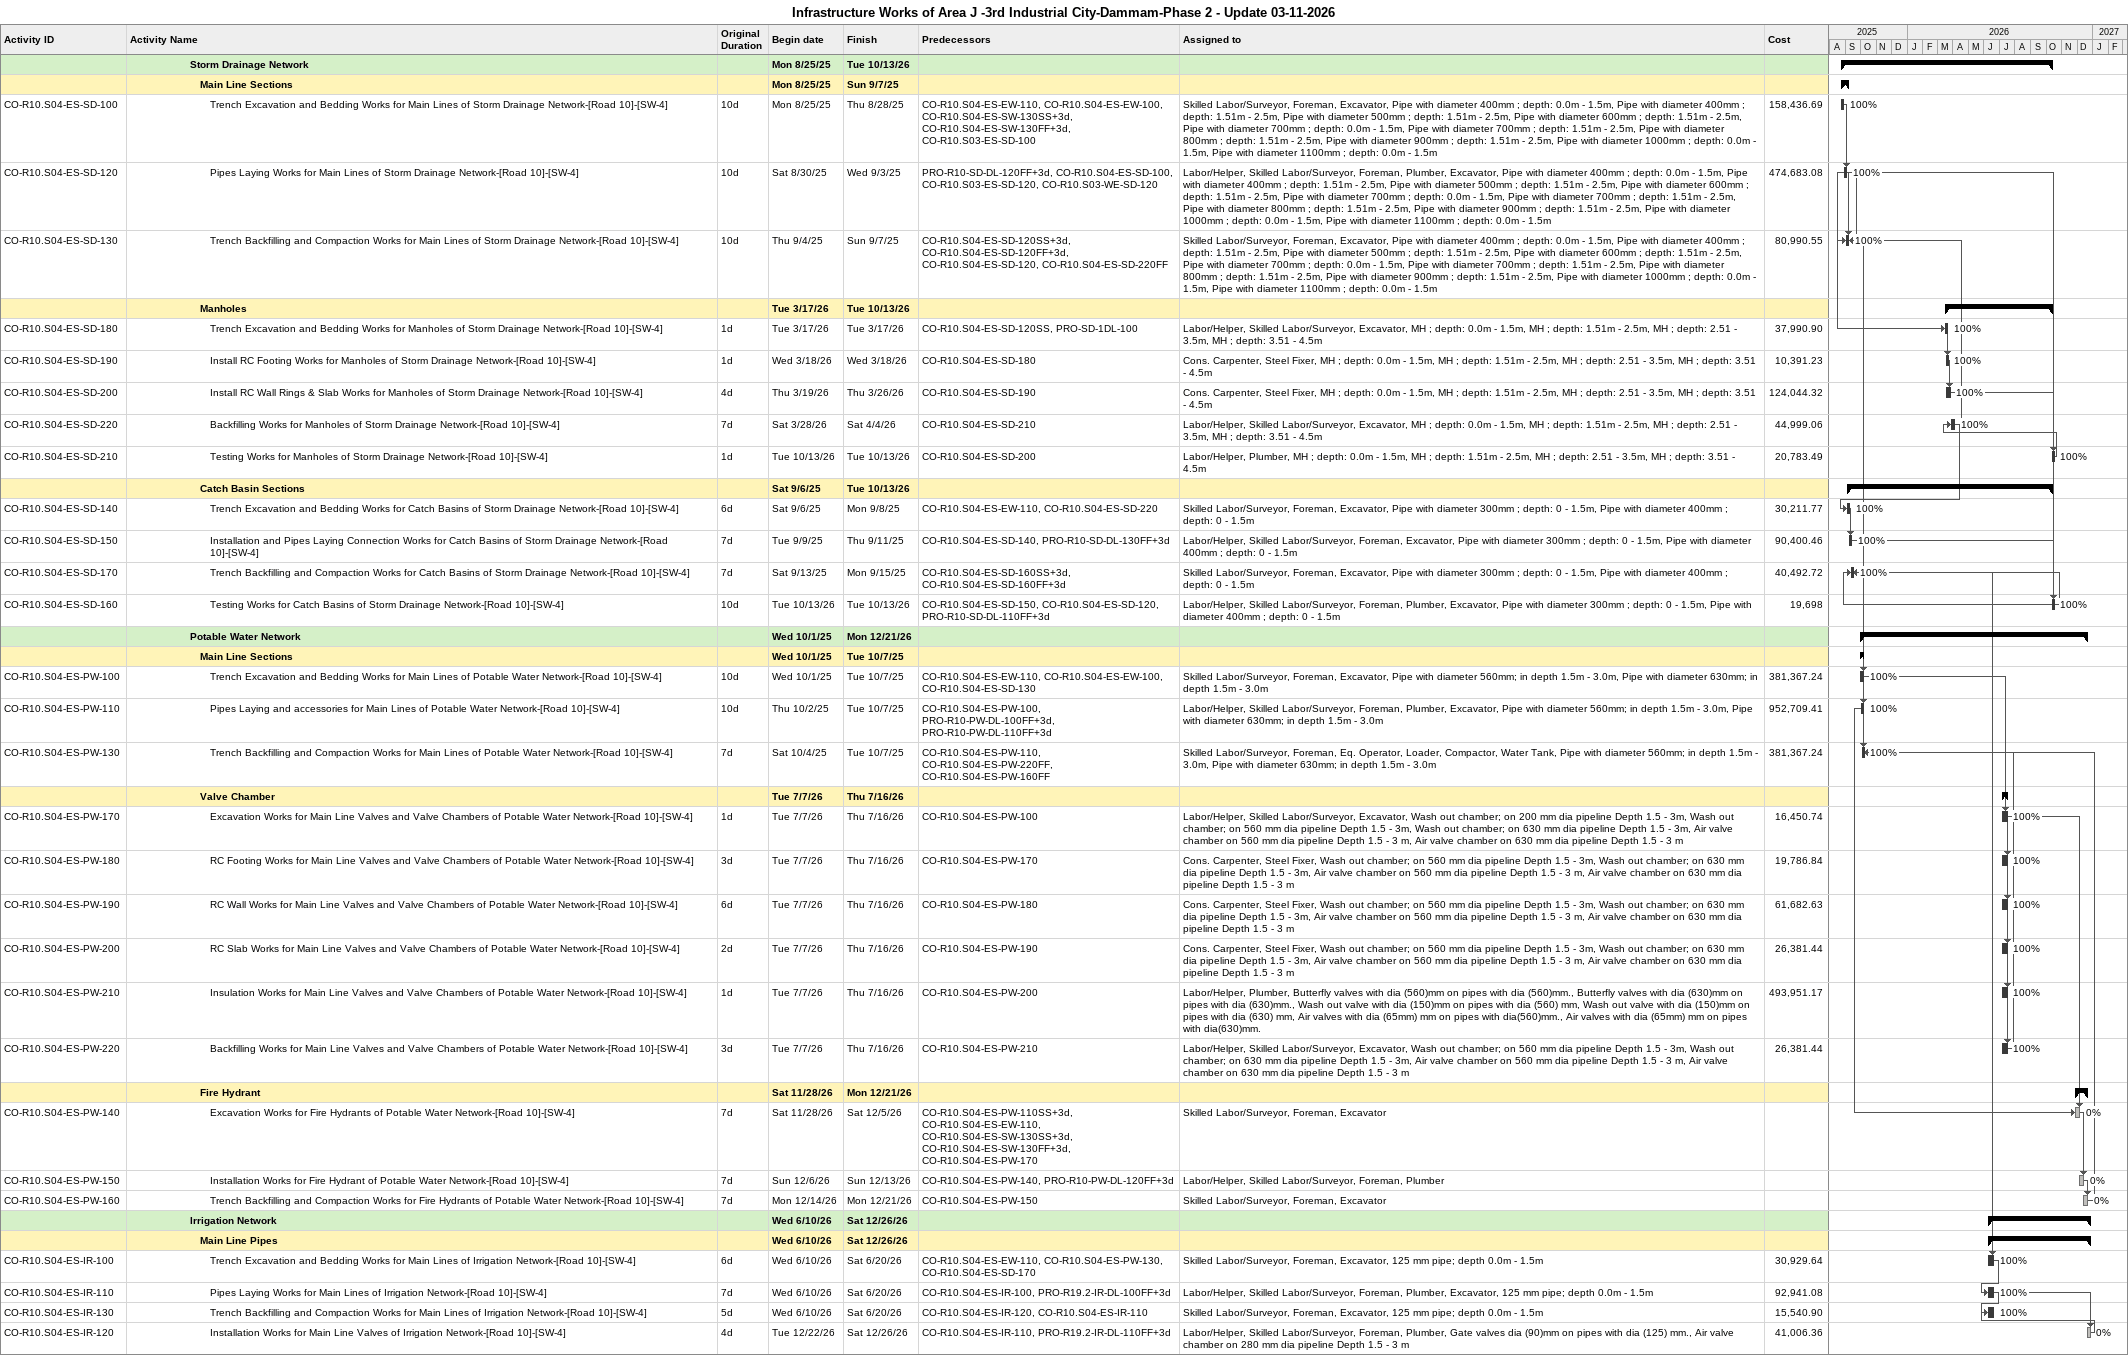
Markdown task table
Infrastructure Works of Area J -3rd Industrial City-Dammam-Phase 2 - Update 03-11-2026

| ID | Level | Task | Original duration | Start | Finish | Predecessors | Resources | % complete | Cost |
|---|---|---|---|---|---|---|---|---|---|
|  | 7 | **Storm Drainage Network** |  | 2025-08-25 | 2026-10-13 |  |  |  |  |
|  | 8 | **Main Line Sections** |  | 2025-08-25 | 2025-09-07 |  |  |  |  |
| CO-R10.S04-ES-SD-100 | 9 | Trench Excavation and Bedding Works for Main Lines of Storm Drainage Network-[Road 10]-[SW-4] | 10d | 2025-08-25 | 2025-08-28 | CO-R10.S04-ES-EW-110, CO-R10.S04-ES-EW-100, CO-R10.S04-ES-SW-130SS+3d, CO-R10.S04-ES-SW-130FF+3d, CO-R10.S03-ES-SD-100 | Skilled Labor/Surveyor, Foreman, Excavator, Pipe with diameter 400mm ; depth: 0.0m - 1.5m, Pipe with diameter 400mm ; depth: 1.51m - 2.5m, Pipe with diameter 500mm ; depth: 1.51m - 2.5m, Pipe with diameter 600mm ; depth: 1.51m - 2.5m, Pipe with diameter 700mm ; depth: 0.0m - 1.5m, Pipe with diameter 700mm ; depth: 1.51m - 2.5m, Pipe with diameter 800mm ; depth: 1.51m - 2.5m, Pipe with diameter 900mm ; depth: 1.51m - 2.5m, Pipe with diameter 1000mm ; depth: 0.0m - 1.5m, Pipe with diameter 1100mm ; depth: 0.0m - 1.5m | 100 | 158436.69 |
| CO-R10.S04-ES-SD-120 | 9 | Pipes Laying Works for Main Lines of Storm Drainage Network-[Road 10]-[SW-4] | 10d | 2025-08-30 | 2025-09-03 | PRO-R10-SD-DL-120FF+3d, CO-R10.S04-ES-SD-100, CO-R10.S03-ES-SD-120, CO-R10.S03-WE-SD-120 | Labor/Helper, Skilled Labor/Surveyor, Foreman, Plumber, Excavator, Pipe with diameter 400mm ; depth: 0.0m - 1.5m, Pipe with diameter 400mm ; depth: 1.51m - 2.5m, Pipe with diameter 500mm ; depth: 1.51m - 2.5m, Pipe with diameter 600mm ; depth: 1.51m - 2.5m, Pipe with diameter 700mm ; depth: 0.0m - 1.5m, Pipe with diameter 700mm ; depth: 1.51m - 2.5m, Pipe with diameter 800mm ; depth: 1.51m - 2.5m, Pipe with diameter 900mm ; depth: 1.51m - 2.5m, Pipe with diameter 1000mm ; depth: 0.0m - 1.5m, Pipe with diameter 1100mm ; depth: 0.0m - 1.5m | 100 | 474683.08 |
| CO-R10.S04-ES-SD-130 | 9 | Trench Backfilling and Compaction Works for Main Lines of Storm Drainage Network-[Road 10]-[SW-4] | 10d | 2025-09-04 | 2025-09-07 | CO-R10.S04-ES-SD-120SS+3d, CO-R10.S04-ES-SD-120FF+3d, CO-R10.S04-ES-SD-120, CO-R10.S04-ES-SD-220FF | Skilled Labor/Surveyor, Foreman, Excavator, Pipe with diameter 400mm ; depth: 0.0m - 1.5m, Pipe with diameter 400mm ; depth: 1.51m - 2.5m, Pipe with diameter 500mm ; depth: 1.51m - 2.5m, Pipe with diameter 600mm ; depth: 1.51m - 2.5m, Pipe with diameter 700mm ; depth: 0.0m - 1.5m, Pipe with diameter 700mm ; depth: 1.51m - 2.5m, Pipe with diameter 800mm ; depth: 1.51m - 2.5m, Pipe with diameter 900mm ; depth: 1.51m - 2.5m, Pipe with diameter 1000mm ; depth: 0.0m - 1.5m, Pipe with diameter 1100mm ; depth: 0.0m - 1.5m | 100 | 80990.55 |
|  | 8 | **Manholes** |  | 2026-03-17 | 2026-10-13 |  |  |  |  |
| CO-R10.S04-ES-SD-180 | 9 | Trench Excavation and Bedding Works for Manholes of Storm Drainage Network-[Road 10]-[SW-4] | 1d | 2026-03-17 | 2026-03-17 | CO-R10.S04-ES-SD-120SS, PRO-SD-1DL-100 | Labor/Helper, Skilled Labor/Surveyor, Excavator, MH ; depth: 0.0m - 1.5m, MH ; depth: 1.51m - 2.5m, MH ; depth: 2.51 - 3.5m, MH ; depth: 3.51 - 4.5m | 100 | 37990.90 |
| CO-R10.S04-ES-SD-190 | 9 | Install RC Footing Works for Manholes of Storm Drainage Network-[Road 10]-[SW-4] | 1d | 2026-03-18 | 2026-03-18 | CO-R10.S04-ES-SD-180 | Cons. Carpenter, Steel Fixer, MH ; depth: 0.0m - 1.5m, MH ; depth: 1.51m - 2.5m, MH ; depth: 2.51 - 3.5m, MH ; depth: 3.51 - 4.5m | 100 | 10391.23 |
| CO-R10.S04-ES-SD-200 | 9 | Install RC Wall Rings & Slab Works for Manholes of Storm Drainage Network-[Road 10]-[SW-4] | 4d | 2026-03-19 | 2026-03-26 | CO-R10.S04-ES-SD-190 | Cons. Carpenter, Steel Fixer, MH ; depth: 0.0m - 1.5m, MH ; depth: 1.51m - 2.5m, MH ; depth: 2.51 - 3.5m, MH ; depth: 3.51 - 4.5m | 100 | 124044.32 |
| CO-R10.S04-ES-SD-220 | 9 | Backfilling Works for Manholes of Storm Drainage Network-[Road 10]-[SW-4] | 7d | 2026-03-28 | 2026-04-04 | CO-R10.S04-ES-SD-210 | Labor/Helper, Skilled Labor/Surveyor, Excavator, MH ; depth: 0.0m - 1.5m, MH ; depth: 1.51m - 2.5m, MH ; depth: 2.51 - 3.5m, MH ; depth: 3.51 - 4.5m | 100 | 44999.06 |
| CO-R10.S04-ES-SD-210 | 9 | Testing Works for Manholes of Storm Drainage Network-[Road 10]-[SW-4] | 1d | 2026-10-13 | 2026-10-13 | CO-R10.S04-ES-SD-200 | Labor/Helper, Plumber, MH ; depth: 0.0m - 1.5m, MH ; depth: 1.51m - 2.5m, MH ; depth: 2.51 - 3.5m, MH ; depth: 3.51 - 4.5m | 100 | 20783.49 |
|  | 8 | **Catch Basin Sections** |  | 2025-09-06 | 2026-10-13 |  |  |  |  |
| CO-R10.S04-ES-SD-140 | 9 | Trench Excavation and Bedding Works for Catch Basins of Storm Drainage Network-[Road 10]-[SW-4] | 6d | 2025-09-06 | 2025-09-08 | CO-R10.S04-ES-EW-110, CO-R10.S04-ES-SD-220 | Skilled Labor/Surveyor, Foreman, Excavator, Pipe with diameter 300mm ; depth: 0 - 1.5m, Pipe with diameter 400mm ; depth: 0 - 1.5m | 100 | 30211.77 |
| CO-R10.S04-ES-SD-150 | 9 | Installation and Pipes Laying Connection Works for Catch Basins of Storm Drainage Network-[Road 10]-[SW-4] | 7d | 2025-09-09 | 2025-09-11 | CO-R10.S04-ES-SD-140, PRO-R10-SD-DL-130FF+3d | Labor/Helper, Skilled Labor/Surveyor, Foreman, Excavator, Pipe with diameter 300mm ; depth: 0 - 1.5m, Pipe with diameter 400mm ; depth: 0 - 1.5m | 100 | 90400.46 |
| CO-R10.S04-ES-SD-170 | 9 | Trench Backfilling and Compaction Works for Catch Basins of Storm Drainage Network-[Road 10]-[SW-4] | 7d | 2025-09-13 | 2025-09-15 | CO-R10.S04-ES-SD-160SS+3d, CO-R10.S04-ES-SD-160FF+3d | Skilled Labor/Surveyor, Foreman, Excavator, Pipe with diameter 300mm ; depth: 0 - 1.5m, Pipe with diameter 400mm ; depth: 0 - 1.5m | 100 | 40492.72 |
| CO-R10.S04-ES-SD-160 | 9 | Testing Works for Catch Basins of Storm Drainage Network-[Road 10]-[SW-4] | 10d | 2026-10-13 | 2026-10-13 | CO-R10.S04-ES-SD-150, CO-R10.S04-ES-SD-120, PRO-R10-SD-DL-110FF+3d | Labor/Helper, Skilled Labor/Surveyor, Foreman, Plumber, Excavator, Pipe with diameter 300mm ; depth: 0 - 1.5m, Pipe with diameter 400mm ; depth: 0 - 1.5m | 100 | 19698 |
|  | 7 | **Potable Water Network** |  | 2025-10-01 | 2026-12-21 |  |  |  |  |
|  | 8 | **Main Line Sections** |  | 2025-10-01 | 2025-10-07 |  |  |  |  |
| CO-R10.S04-ES-PW-100 | 9 | Trench Excavation and Bedding Works for Main Lines of Potable Water Network-[Road 10]-[SW-4] | 10d | 2025-10-01 | 2025-10-07 | CO-R10.S04-ES-EW-110, CO-R10.S04-ES-EW-100, CO-R10.S04-ES-SD-130 | Skilled Labor/Surveyor, Foreman, Excavator, Pipe with diameter 560mm; in depth 1.5m - 3.0m, Pipe with diameter 630mm; in depth 1.5m - 3.0m | 100 | 381367.24 |
| CO-R10.S04-ES-PW-110 | 9 | Pipes Laying and accessories for Main Lines of Potable Water Network-[Road 10]-[SW-4] | 10d | 2025-10-02 | 2025-10-07 | CO-R10.S04-ES-PW-100, PRO-R10-PW-DL-100FF+3d, PRO-R10-PW-DL-110FF+3d | Labor/Helper, Skilled Labor/Surveyor, Foreman, Plumber, Excavator, Pipe with diameter 560mm; in depth 1.5m - 3.0m, Pipe with diameter 630mm; in depth 1.5m - 3.0m | 100 | 952709.41 |
| CO-R10.S04-ES-PW-130 | 9 | Trench Backfilling and Compaction Works for Main Lines of Potable Water Network-[Road 10]-[SW-4] | 7d | 2025-10-04 | 2025-10-07 | CO-R10.S04-ES-PW-110, CO-R10.S04-ES-PW-220FF, CO-R10.S04-ES-PW-160FF | Skilled Labor/Surveyor, Foreman, Eq. Operator, Loader, Compactor, Water Tank, Pipe with diameter 560mm; in depth 1.5m - 3.0m, Pipe with diameter 630mm; in depth 1.5m - 3.0m | 100 | 381367.24 |
|  | 8 | **Valve Chamber** |  | 2026-07-07 | 2026-07-16 |  |  |  |  |
| CO-R10.S04-ES-PW-170 | 9 | Excavation Works for Main Line Valves and Valve Chambers of Potable Water Network-[Road 10]-[SW-4] | 1d | 2026-07-07 | 2026-07-16 | CO-R10.S04-ES-PW-100 | Labor/Helper, Skilled Labor/Surveyor, Excavator, Wash out chamber; on 200 mm dia pipeline Depth 1.5 - 3m, Wash out chamber; on 560 mm dia pipeline Depth 1.5 - 3m, Wash out chamber; on 630 mm dia pipeline Depth 1.5 - 3m, Air valve chamber on 560 mm dia pipeline Depth 1.5 - 3 m, Air valve chamber on 630 mm dia pipeline Depth 1.5 - 3 m | 100 | 16450.74 |
| CO-R10.S04-ES-PW-180 | 9 | RC Footing Works for Main Line Valves and Valve Chambers of Potable Water Network-[Road 10]-[SW-4] | 3d | 2026-07-07 | 2026-07-16 | CO-R10.S04-ES-PW-170 | Cons. Carpenter, Steel Fixer, Wash out chamber; on 560 mm dia pipeline Depth 1.5 - 3m, Wash out chamber; on 630 mm dia pipeline Depth 1.5 - 3m, Air valve chamber on 560 mm dia pipeline Depth 1.5 - 3 m, Air valve chamber on 630 mm dia pipeline Depth 1.5 - 3 m | 100 | 19786.84 |
| CO-R10.S04-ES-PW-190 | 9 | RC Wall Works for Main Line Valves and Valve Chambers of Potable Water Network-[Road 10]-[SW-4] | 6d | 2026-07-07 | 2026-07-16 | CO-R10.S04-ES-PW-180 | Cons. Carpenter, Steel Fixer, Wash out chamber; on 560 mm dia pipeline Depth 1.5 - 3m, Wash out chamber; on 630 mm dia pipeline Depth 1.5 - 3m, Air valve chamber on 560 mm dia pipeline Depth 1.5 - 3 m, Air valve chamber on 630 mm dia pipeline Depth 1.5 - 3 m | 100 | 61682.63 |
| CO-R10.S04-ES-PW-200 | 9 | RC Slab Works for Main Line Valves and Valve Chambers of Potable Water Network-[Road 10]-[SW-4] | 2d | 2026-07-07 | 2026-07-16 | CO-R10.S04-ES-PW-190 | Cons. Carpenter, Steel Fixer, Wash out chamber; on 560 mm dia pipeline Depth 1.5 - 3m, Wash out chamber; on 630 mm dia pipeline Depth 1.5 - 3m, Air valve chamber on 560 mm dia pipeline Depth 1.5 - 3 m, Air valve chamber on 630 mm dia pipeline Depth 1.5 - 3 m | 100 | 26381.44 |
| CO-R10.S04-ES-PW-210 | 9 | Insulation Works for Main Line Valves and Valve Chambers of Potable Water Network-[Road 10]-[SW-4] | 1d | 2026-07-07 | 2026-07-16 | CO-R10.S04-ES-PW-200 | Labor/Helper, Plumber, Butterfly valves with dia (560)mm on pipes with dia (560)mm., Butterfly valves with dia (630)mm on pipes with dia (630)mm., Wash out valve with dia (150)mm on pipes with dia (560) mm, Wash out valve with dia (150)mm on pipes with dia (630) mm, Air valves with dia (65mm) mm on pipes with dia(560)mm., Air valves with dia (65mm) mm on pipes with dia(630)mm. | 100 | 493951.17 |
| CO-R10.S04-ES-PW-220 | 9 | Backfilling Works for Main Line Valves and Valve Chambers of Potable Water Network-[Road 10]-[SW-4] | 3d | 2026-07-07 | 2026-07-16 | CO-R10.S04-ES-PW-210 | Labor/Helper, Skilled Labor/Surveyor, Excavator, Wash out chamber; on 560 mm dia pipeline Depth 1.5 - 3m, Wash out chamber; on 630 mm dia pipeline Depth 1.5 - 3m, Air valve chamber on 560 mm dia pipeline Depth 1.5 - 3 m, Air valve chamber on 630 mm dia pipeline Depth 1.5 - 3 m | 100 | 26381.44 |
|  | 8 | **Fire Hydrant** |  | 2026-11-28 | 2026-12-21 |  |  |  |  |
| CO-R10.S04-ES-PW-140 | 9 | Excavation Works for Fire Hydrants of Potable Water Network-[Road 10]-[SW-4] | 7d | 2026-11-28 | 2026-12-05 | CO-R10.S04-ES-PW-110SS+3d, CO-R10.S04-ES-EW-110, CO-R10.S04-ES-SW-130SS+3d, CO-R10.S04-ES-SW-130FF+3d, CO-R10.S04-ES-PW-170 | Skilled Labor/Surveyor, Foreman, Excavator | 0 |  |
| CO-R10.S04-ES-PW-150 | 9 | Installation Works for Fire Hydrant of Potable Water Network-[Road 10]-[SW-4] | 7d | 2026-12-06 | 2026-12-13 | CO-R10.S04-ES-PW-140, PRO-R10-PW-DL-120FF+3d | Labor/Helper, Skilled Labor/Surveyor, Foreman, Plumber | 0 |  |
| CO-R10.S04-ES-PW-160 | 9 | Trench Backfilling and Compaction Works for Fire Hydrants of Potable Water Network-[Road 10]-[SW-4] | 7d | 2026-12-14 | 2026-12-21 | CO-R10.S04-ES-PW-150 | Skilled Labor/Surveyor, Foreman, Excavator | 0 |  |
|  | 7 | **Irrigation Network** |  | 2026-06-10 | 2026-12-26 |  |  |  |  |
|  | 8 | **Main Line Pipes** |  | 2026-06-10 | 2026-12-26 |  |  |  |  |
| CO-R10.S04-ES-IR-100 | 9 | Trench Excavation and Bedding Works for Main Lines of Irrigation Network-[Road 10]-[SW-4] | 6d | 2026-06-10 | 2026-06-20 | CO-R10.S04-ES-EW-110, CO-R10.S04-ES-PW-130, CO-R10.S04-ES-SD-170 | Skilled Labor/Surveyor, Foreman, Excavator, 125 mm pipe; depth 0.0m - 1.5m | 100 | 30929.64 |
| CO-R10.S04-ES-IR-110 | 9 | Pipes Laying Works for Main Lines of Irrigation Network-[Road 10]-[SW-4] | 7d | 2026-06-10 | 2026-06-20 | CO-R10.S04-ES-IR-100, PRO-R19.2-IR-DL-100FF+3d | Labor/Helper, Skilled Labor/Surveyor, Foreman, Plumber, Excavator, 125 mm pipe; depth 0.0m - 1.5m | 100 | 92941.08 |
| CO-R10.S04-ES-IR-130 | 9 | Trench Backfilling and Compaction Works for Main Lines of Irrigation Network-[Road 10]-[SW-4] | 5d | 2026-06-10 | 2026-06-20 | CO-R10.S04-ES-IR-120, CO-R10.S04-ES-IR-110 | Skilled Labor/Surveyor, Foreman, Excavator, 125 mm pipe; depth 0.0m - 1.5m | 100 | 15540.90 |
| CO-R10.S04-ES-IR-120 | 9 | Installation Works for Main Line Valves of Irrigation Network-[Road 10]-[SW-4] | 4d | 2026-12-22 | 2026-12-26 | CO-R10.S04-ES-IR-110, PRO-R19.2-IR-DL-110FF+3d | Labor/Helper, Skilled Labor/Surveyor, Foreman, Plumber, Gate valves dia (90)mm on pipes with dia (125) mm., Air valve chamber on 280 mm dia pipeline Depth 1.5 - 3 m | 0 | 41006.36 |
